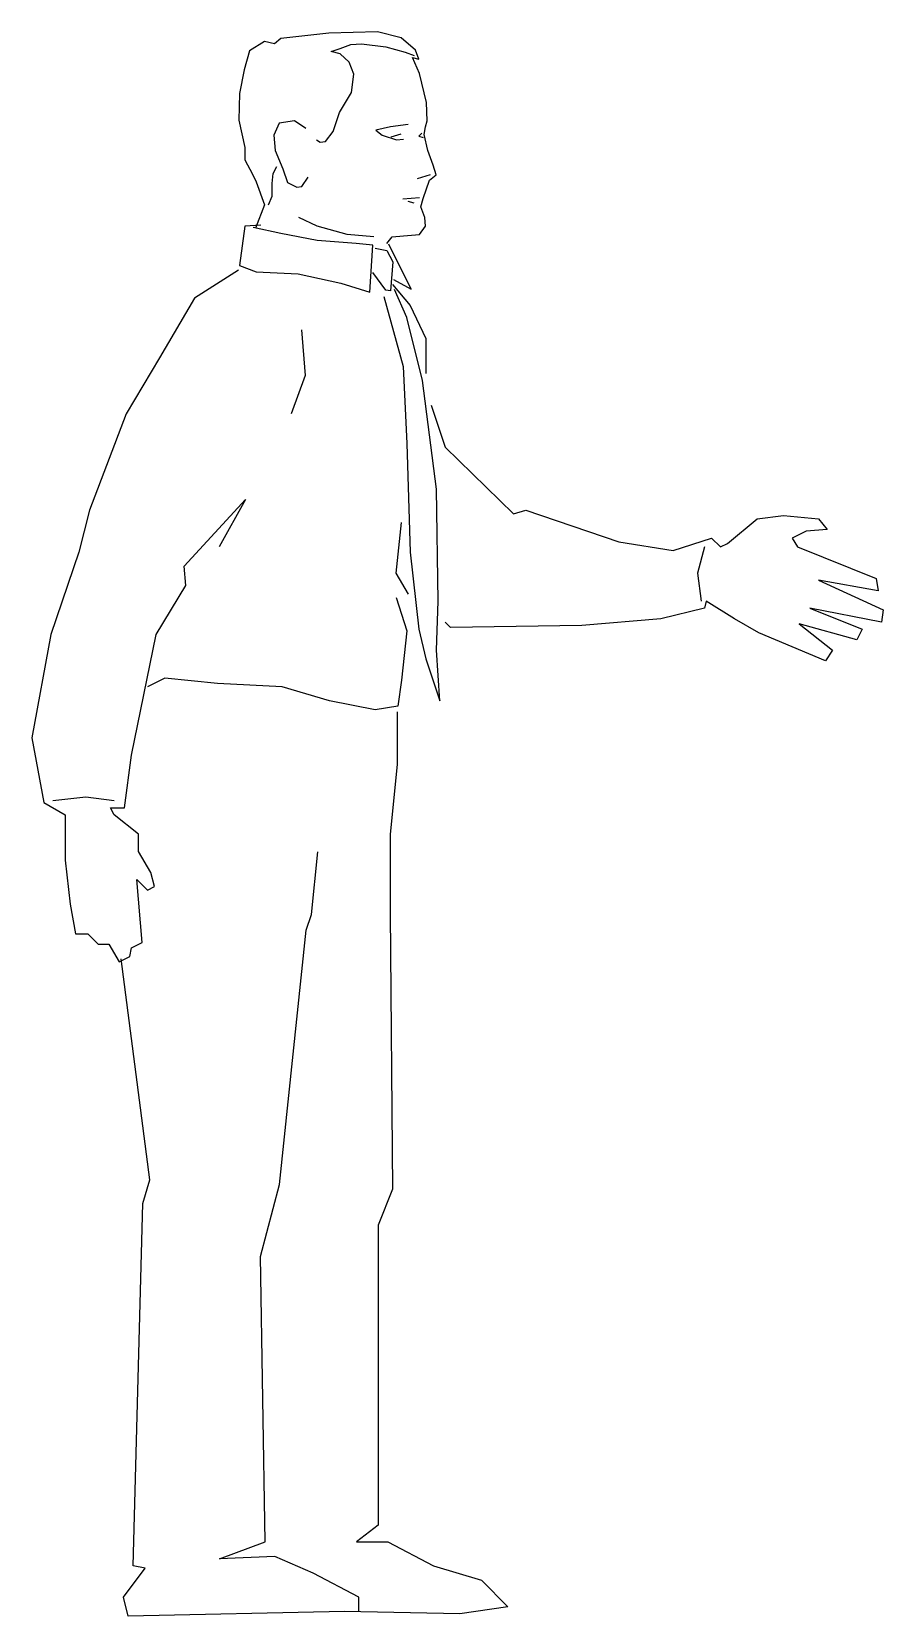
# Model space of a CAD drawing. Header units: millimetres. Extents: x -1625.02 to -1624, y 1845.97 to 1847.87.
import ezdxf

# ---------------------------------------------------------------- set-up
doc = ezdxf.new("R2010")
doc.units = ezdxf.units.MM
doc.header["$LTSCALE"] = 10
doc.layers.add('Humanos', color=2, linetype='Continuous')

msp = doc.modelspace()

# ---------------------------------------------------------------- linework, layer by layer
at = {"layer": 'Humanos'}
for p, q in [((-1624.5914, 1847.7439), (-1624.5796, 1847.7476)), ((-1624.5449, 1847.6984), (-1624.5604, 1847.6938)), ((-1624.5577, 1847.671), (-1624.5778, 1847.6692)), ((-1624.5641, 1847.6646), (-1624.5714, 1847.6665)), ((-1624.2168, 1847.2535), (-1624.2252, 1847.2221)), ((-1624.2252, 1847.2221), (-1624.221, 1847.1886)), ((-1624.9565, 1846.9541), (-1624.9963, 1846.9499)), ((-1624.9229, 1846.9499), (-1624.9565, 1846.9541))]:
    msp.add_line(p, q, dxfattribs=at)
for points in [[(-1624.5969, 1847.6163), (-1624.5905, 1847.6245), (-1624.5768, 1847.6255), (-1624.5577, 1847.6273), (-1624.5504, 1847.6373), (-1624.5513, 1847.6473), (-1624.5559, 1847.6601), (-1624.5531, 1847.6701), (-1624.5458, 1847.692), (-1624.5376, 1847.6984), (-1624.5413, 1847.7102), (-1624.5477, 1847.7275), (-1624.5522, 1847.7467), (-1624.5504, 1847.7558), (-1624.5486, 1847.7631), (-1624.5495, 1847.7849), (-1624.5577, 1847.8196), (-1624.5659, 1847.8387), (-1624.5586, 1847.8369), (-1624.5623, 1847.8478), (-1624.5796, 1847.8624), (-1624.6079, 1847.8697), (-1624.6662, 1847.8679), (-1624.7237, 1847.8615), (-1624.731, 1847.8551), (-1624.7429, 1847.8578), (-1624.7611, 1847.8469), (-1624.7675, 1847.8241), (-1624.773, 1847.7959), (-1624.7739, 1847.764), (-1624.7666, 1847.7312), (-1624.7666, 1847.7166), (-1624.7575, 1847.6993), (-1624.7529, 1847.6902), (-1624.7429, 1847.6628), (-1624.7538, 1847.6346)], [(-1624.6808, 1847.7403), (-1624.6763, 1847.7375), (-1624.6699, 1847.7385), (-1624.6608, 1847.7503), (-1624.6535, 1847.7731), (-1624.6389, 1847.7968), (-1624.6361, 1847.8187), (-1624.6416, 1847.8332), (-1624.6526, 1847.8433), (-1624.6635, 1847.846), (-1624.6526, 1847.8496), (-1624.6398, 1847.8542), (-1624.627, 1847.8551), (-1624.5978, 1847.8515), (-1624.575, 1847.8451), (-1624.5641, 1847.8414)], [(-1624.6936, 1847.754), (-1624.7073, 1847.7631), (-1624.7255, 1847.7603), (-1624.7319, 1847.7458), (-1624.7301, 1847.7275), (-1624.721, 1847.7057), (-1624.7155, 1847.6892), (-1624.7045, 1847.6838), (-1624.6982, 1847.6847), (-1624.6909, 1847.6956)], [(-1624.5714, 1847.7585), (-1624.5924, 1847.7558), (-1624.6097, 1847.7521), (-1624.6024, 1847.7458), (-1624.5851, 1847.7403), (-1624.5768, 1847.7412)], [(-1624.555, 1847.7485), (-1624.5586, 1847.7448), (-1624.5531, 1847.743)], [(-1624.7383, 1847.6628), (-1624.7337, 1847.6728), (-1624.7337, 1847.6883), (-1624.7328, 1847.7002), (-1624.7283, 1847.7084)], [(-1624.7474, 1847.6382), (-1624.7666, 1847.6373), (-1624.773, 1847.5899), (-1624.7529, 1847.5826), (-1624.7027, 1847.5799), (-1624.6516, 1847.5689), (-1624.617, 1847.558), (-1624.6133, 1847.6145), (-1624.6334, 1847.6163), (-1624.6799, 1847.62), (-1624.7237, 1847.6282), (-1624.7565, 1847.6355)], [(-1624.6124, 1847.6245), (-1624.6443, 1847.6273), (-1624.6799, 1847.6373), (-1624.7018, 1847.6473)], [(-1624.6106, 1847.6109), (-1624.5969, 1847.6081), (-1624.5896, 1847.5945), (-1624.5924, 1847.5598), (-1624.5978, 1847.5607), (-1624.6133, 1847.5817)], [(-1624.5887, 1847.5735), (-1624.5677, 1847.5617), (-1624.5942, 1847.6154)], [(-1624.7742, 1847.5843), (-1624.8266, 1847.5508), (-1624.8685, 1847.4796), (-1624.9083, 1847.4126), (-1624.9523, 1847.2974), (-1624.9649, 1847.2472), (-1624.9984, 1847.1488), (-1625.0214, 1847.0253), (-1625.0068, 1846.9478), (-1624.9816, 1846.9331), (-1624.9816, 1846.8787), (-1624.9753, 1846.8264), (-1624.969, 1846.7908), (-1624.9544, 1846.7908), (-1624.9418, 1846.7782), (-1624.9292, 1846.7782), (-1624.9167, 1846.7573), (-1624.9041, 1846.7635), (-1624.902, 1846.774), (-1624.8894, 1846.7803), (-1624.8957, 1846.8557), (-1624.8831, 1846.8431), (-1624.8747, 1846.8473), (-1624.8789, 1846.864), (-1624.8936, 1846.8892), (-1624.8936, 1846.9101), (-1624.9229, 1846.9331), (-1624.9271, 1846.9415), (-1624.9104, 1846.9415), (-1624.902, 1847.0043), (-1624.8727, 1847.1488), (-1624.837, 1847.2074), (-1624.8391, 1847.2304), (-1624.7658, 1847.31), (-1624.7972, 1847.2535)], [(-1624.6002, 1847.5529), (-1624.5772, 1847.4691), (-1624.573, 1847.377), (-1624.5688, 1847.2472), (-1624.5583, 1847.1551), (-1624.55, 1847.1195), (-1624.5332, 1847.0692), (-1624.5374, 1847.1299), (-1624.5353, 1847.1886), (-1624.5374, 1847.3226), (-1624.5541, 1847.4524), (-1624.573, 1847.5277), (-1624.5877, 1847.5612)], [(-1624.5898, 1847.5675), (-1624.5688, 1847.5424), (-1624.55, 1847.5026), (-1624.55, 1847.4607)], [(-1624.6987, 1847.5131), (-1624.6945, 1847.4586), (-1624.7113, 1847.4126)], [(-1624.5437, 1847.4231), (-1624.5269, 1847.3728), (-1624.4452, 1847.2932), (-1624.4305, 1847.2974), (-1624.3195, 1847.2597), (-1624.2545, 1847.2493), (-1624.2084, 1847.2639), (-1624.1979, 1847.2535), (-1624.1895, 1847.2577), (-1624.1539, 1847.287), (-1624.1225, 1847.2912), (-1624.0806, 1847.287), (-1624.0701, 1847.2744), (-1624.0952, 1847.2723), (-1624.112, 1847.2639), (-1624.1057, 1847.2535), (-1624.0114, 1847.2158), (-1624.0093, 1847.2011), (-1624.0806, 1847.2137), (-1624.003, 1847.1781), (-1624.0051, 1847.1634), (-1624.091, 1847.1802), (-1624.0282, 1847.1551), (-1624.0345, 1847.1425), (-1624.1036, 1847.1613), (-1624.0638, 1847.1299), (-1624.0722, 1847.1174), (-1624.1518, 1847.1509), (-1624.1811, 1847.1676), (-1624.2147, 1847.1886), (-1624.2168, 1847.1802), (-1624.2692, 1847.1676), (-1624.3635, 1847.1593), (-1624.5206, 1847.1572), (-1624.5269, 1847.1634)], [(-1624.5709, 1847.1969), (-1624.5856, 1847.2221), (-1624.5793, 1847.2828)], [(-1624.5856, 1847.1928), (-1624.573, 1847.153), (-1624.5793, 1847.0943), (-1624.5835, 1847.0629), (-1624.6107, 1847.0588), (-1624.6652, 1847.0692), (-1624.7218, 1847.086), (-1624.7993, 1847.0902), (-1624.8622, 1847.0964), (-1624.8831, 1847.086)], [(-1624.5842, 1847.0563), (-1624.5842, 1846.9932), (-1624.5928, 1846.91), (-1624.5928, 1846.8153), (-1624.59, 1846.4853), (-1624.6072, 1846.4422), (-1624.6072, 1846.0835), (-1624.633, 1846.0634), (-1624.5957, 1846.0634), (-1624.5411, 1846.0347), (-1624.4837, 1846.0175), (-1624.4521, 1845.9859), (-1624.5096, 1845.9773), (-1624.6474, 1845.9802), (-1624.9059, 1845.9745), (-1624.9116, 1845.9974), (-1624.8858, 1846.0319), (-1624.9001, 1846.0347), (-1624.8887, 1846.468), (-1624.88, 1846.4967), (-1624.9145, 1846.7607)], [(-1624.6302, 1845.9802), (-1624.6302, 1845.9974), (-1624.6847, 1846.0261), (-1624.7307, 1846.0462), (-1624.7968, 1846.0433), (-1624.7422, 1846.0634), (-1624.7479, 1846.4049), (-1624.725, 1846.491), (-1624.6934, 1846.7952), (-1624.6867, 1846.814), (-1624.6793, 1846.8886)]]:
    msp.add_lwpolyline(points, dxfattribs=at)

doc.saveas('drawing.dxf')
